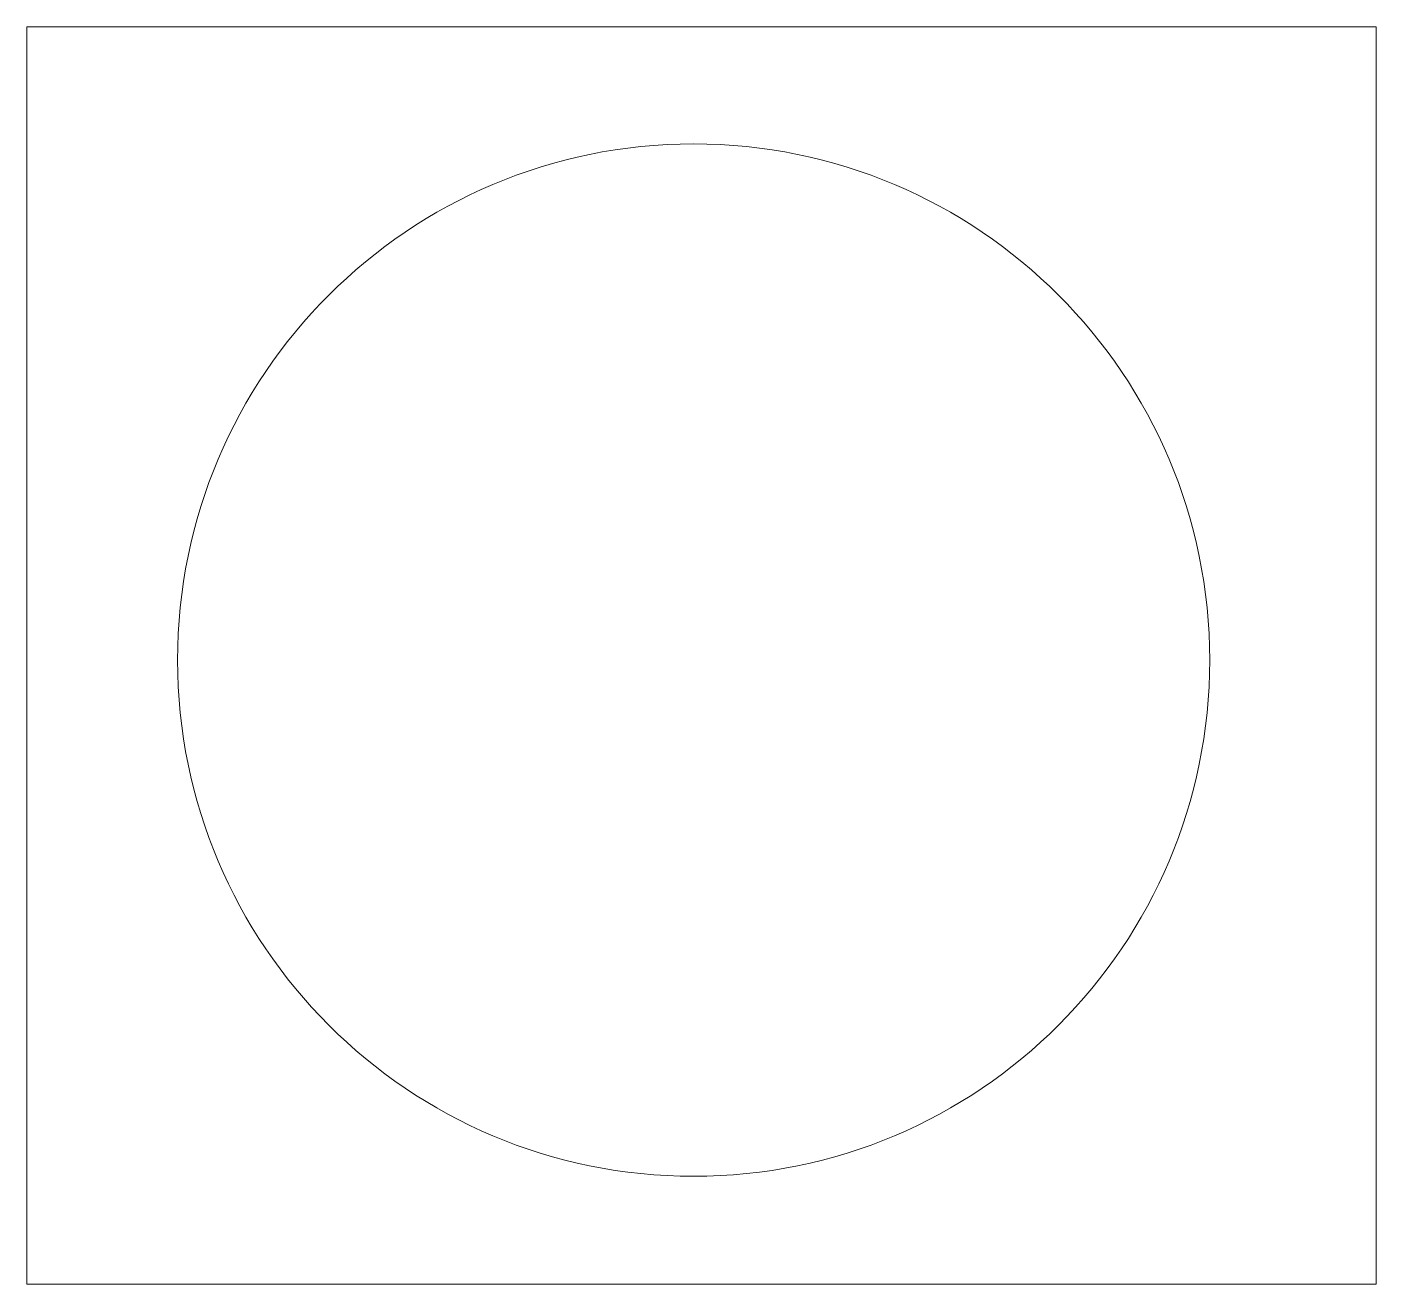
# Model space of a CAD drawing. Header units: millimetres. Extents: x -12.1 to 12.4, y -11.4 to 11.5.
import ezdxf

# ---------------------------------------------------------------- set-up
doc = ezdxf.new("R2010")
doc.units = ezdxf.units.MM

msp = doc.modelspace()

# ---------------------------------------------------------------- linework, layer by layer
at = {"color": 7, "linetype": 'Continuous', "lineweight": 15}
for p, q in [((12.43, 11.529), (-12.144, 11.529)), ((-12.144, 11.529), (-12.144, -11.361)), ((12.43, -11.361), (12.43, 11.529)), ((-12.144, -11.361), (12.43, -11.361))]:
    msp.add_line(p, q, dxfattribs=at)
msp.add_circle((0, 0), 9.4, dxfattribs=at)

doc.saveas('drawing.dxf')
